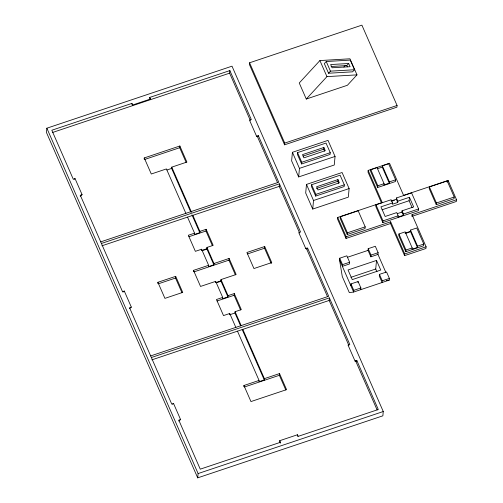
<?xml version="1.0" encoding="UTF-8"?>
<svg xmlns="http://www.w3.org/2000/svg" width="503" height="503" viewBox="0 0 503 503"><rect width="100%" height="100%" fill="white"/><g stroke="black" fill="none" stroke-linecap="round" stroke-linejoin="round"><path stroke-width="0.75" d="M46.854 128.208L46.458 132.496L197.71 477.85L382.865 415.818L383.261 411.529L232.002 66.176L46.854 128.208L198.113 473.562L197.71 477.85M82.096 194.686L80.317 195.283L80.235 196.145L82.096 194.686L75.06 178.628L73.281 179.219L51.822 130.233L131.937 103.392L132.635 104.995L150.441 99.028L149.737 97.425L229.852 70.583L251.305 119.576L249.526 120.173L256.561 136.231L258.265 136.495L258.341 135.64L256.561 136.231M131.937 103.392L131.855 104.247L132.635 104.995M149.737 97.425L149.655 98.28L150.441 99.028M144.147 159.08L144.254 157.936L179.86 146.002L186.896 162.067L171.762 167.141L171.642 168.423L190.712 211.97M157.785 283.447L157.892 282.302L175.698 276.342L182.727 292.4L164.927 298.367L157.892 282.302M186.123 162.387L179.697 147.719L179.86 146.002M181.96 292.721L175.534 278.052L175.698 276.342M187.525 217.114L194.56 233.178L194.441 234.467L199.779 232.675L199.898 231.393L192.863 215.328M193.391 271.519L193.498 270.375L208.632 265.307L201.596 249.243L195.365 251.33L188.329 235.266L194.56 233.178M201.477 250.525L201.596 249.243M212.398 245.684L205.972 231.015L206.129 229.305L199.898 231.393M208.632 265.307L208.512 266.59L213.85 264.804L206.815 248.74L206.934 247.451L213.165 245.363L206.129 229.305M250.299 120.387L229.613 73.155L229.852 70.583M213.85 264.804L213.97 263.515L206.934 247.451M215.548 282.655L215.668 281.366L200.534 286.44L193.498 270.375M215.668 281.366L222.703 297.43L222.584 298.719L227.922 296.927L220.886 280.863L221.006 279.58L236.14 274.506L229.104 258.448L213.97 263.515M235.366 274.827L228.947 260.158L229.104 258.448M249.57 62.787L249.413 64.497L284.585 144.814L396.911 107.177L397.068 105.467L361.896 25.15L249.57 62.787L284.742 143.097L284.585 144.814M227.922 296.927L228.041 295.645L221.006 279.58M229.62 314.777L229.739 313.495L223.508 315.582L216.472 299.518L222.703 297.43M240.535 309.936L234.115 295.267L234.272 293.557L228.041 295.645M240.635 325.944L234.958 312.992L235.077 311.703L241.308 309.615L234.272 293.557M243.817 386.65L243.924 385.505L259.058 380.438L237.473 331.163M271.28 263.597L264.553 248.231L264.71 246.514L246.904 252.481L253.94 268.545L271.746 262.579L264.71 246.514M259.058 380.438L258.938 381.72L264.276 379.935L264.396 378.646L242.817 329.377M299.599 232.952L279.209 186.399L279.448 183.828L101.417 243.471M292.419 152.302L291.621 160.878L298.656 176.937L334.262 165.009L335.055 156.439L328.019 140.375L292.419 152.302L299.448 168.367L298.656 176.937M297.543 152.61L297.386 154.327L301.605 163.959L330.087 154.421L330.251 152.705L326.026 143.066L297.543 152.61L301.762 162.249L301.605 163.959M285.792 389.957L279.366 375.288L279.53 373.578L264.396 378.646M306.484 184.431L305.692 193.001L312.728 209.066L348.334 197.138L349.126 188.562L342.09 172.504L306.484 184.431L313.52 200.496L312.728 209.066M311.615 184.733L311.451 186.45L315.677 196.088L344.159 186.544L344.316 184.827L340.097 175.195L311.615 184.733L315.834 194.372L315.677 196.088M305.811 248.677L307.591 248.08L307.509 248.935L305.811 248.677L298.776 232.612L300.555 232.015L279.448 183.828M324.561 151.114L323.712 149.184L323.875 147.473L302.51 154.628L303.919 157.841L325.284 150.686L323.875 147.473M338.632 183.237L337.783 181.313L337.947 179.596L316.582 186.758L317.99 189.971L339.349 182.809L337.947 179.596M348.906 345.53L329.163 300.448L329.396 297.877L151.372 357.52M411.875 216.372L456.384 201.458L456.542 199.741L448.104 180.47L403.595 195.378L389.523 163.255L368.158 170.41L382.23 202.539L337.72 217.447L337.563 219.163L346.007 238.441L390.517 223.527L390.674 221.81L346.165 236.724L346.007 238.441M340.368 216.743L340.21 218.459L347.24 234.524L365.046 228.557L365.203 226.84L358.167 210.782L340.368 216.743L347.403 232.807L347.24 234.524M379.451 274.368L382.267 280.793L382.104 282.51L379.293 276.084L379.451 274.368L386.574 271.985L389.385 278.411L389.228 280.121L353.622 292.054L349.308 292.595L342.273 276.531L339.55 259.925L339.714 258.209L346.831 255.826L349.648 262.252L349.484 263.968L342.367 266.351L342.524 264.635L339.714 258.209M350.811 285.629L350.968 283.912L358.086 281.529L360.903 287.955L360.745 289.665M350.968 283.912L353.779 290.338L353.622 292.054L339.55 259.925M368.158 170.41L368.001 172.127L381.444 202.822M357.985 282.667L358.086 281.529M370.805 169.706L370.642 171.422L377.678 187.487L395.484 181.52L395.641 179.804L388.605 163.739L382.374 165.827L382.255 167.115L389.291 183.18L383.952 184.966L384.072 183.683L377.036 167.618L370.805 169.706L377.841 185.77L377.678 187.487M355.055 361.116L356.834 360.519L356.759 361.374L355.055 361.116L348.019 345.052L349.799 344.454L329.396 297.877M377.973 254.424L370.849 256.807L368.039 250.381L368.196 248.671L375.32 246.281L378.13 252.707L377.973 254.424L385.788 272.268M370.849 256.807L371.007 255.096L368.196 248.671M375.974 204.815L375.816 206.532L382.846 222.59L418.452 210.663L418.615 208.946L411.58 192.888L396.446 197.956L396.326 199.238L397.735 202.451L392.39 204.243L392.51 202.961L391.108 199.748L375.974 204.815L383.009 220.88L382.846 222.59M376.936 271.758L375.728 269.004L376.521 260.435L348.038 269.979L352.257 279.618L380.746 270.073L376.521 260.435M389.291 183.18L389.41 181.891L382.374 165.827M397.735 202.451L397.854 201.169L396.446 197.956M392.51 202.961L380.941 206.834L385.16 216.472L396.735 212.593L398.137 215.806L398.024 217.095L403.362 215.303L403.481 214.02L402.073 210.807L413.648 206.928L409.423 197.289L397.854 201.169M398.942 233.958L398.785 235.674L405.82 251.733L423.62 245.772L423.784 244.056L416.748 227.991L410.517 230.078L410.398 231.367L417.433 247.432L412.089 249.218L412.209 247.935L405.173 231.87L398.942 233.958L405.978 250.022L405.82 251.733M403.362 215.303L401.954 212.09L402.073 210.807M412.12 207.601L409.109 200.722L409.423 197.289M456.542 199.741L412.039 214.655L426.11 246.778L425.947 248.495L404.582 255.65L404.745 253.94L390.674 221.81M411.932 215.8L412.039 214.655M417.433 247.432L417.553 246.143L410.517 230.078M429.38 186.921L429.222 188.638L436.258 204.696L454.058 198.735L454.222 197.019L447.186 180.954L429.38 186.921L436.415 202.986L436.258 204.696M447.079 182.099L447.186 180.954M447.997 181.608L448.104 180.47M319.908 60.561L299.247 82.982L306.283 99.041L347.397 85.271L356.985 74.865L349.95 58.801L319.908 60.561L326.944 76.619L306.283 99.041M326.24 61.517L324.322 63.598L328.541 73.231L352.572 71.828L354.489 69.747L350.27 60.108L326.24 61.517L330.458 71.149L328.541 73.231M343.876 67.044L345.41 65.377M331.081 66.497L346.756 65.579L348.673 63.497L350.082 66.71L332.055 67.767L330.647 64.554L348.673 63.497M74.13 179.351L75.06 178.628M122.908 292.155L124.304 291.067L131.34 307.132L129.478 308.584M172.623 404.236L173.554 403.507L180.59 419.571L178.728 421.024M52.325 132.553L229.613 73.155M144.833 159.401L179.697 147.719M166.971 169.989L171.642 168.423M284.742 143.097L397.068 105.467M303.089 156.1L323.712 149.184M301.762 162.249L330.251 152.705M299.448 168.367L335.055 156.439M100.713 241.868L278.744 182.218L258.341 135.64M101.927 245.797L279.209 186.399M316.425 188.468L337.783 181.313M377.583 168.681L382.255 167.115M188.914 236.731L205.972 231.015M315.834 194.372L344.316 184.827M313.52 200.496L349.126 188.562M377.841 185.77L384.072 183.683M389.41 181.891L395.641 179.804M202.143 250.305L206.815 248.74M203.363 250.312L207.073 249.067M390.988 201.03L396.326 199.238M392.133 201.062L394.358 200.313M124.304 291.067L122.525 291.665L80.317 195.283M158.476 283.774L175.534 278.052M194.083 271.84L228.947 260.158M247.489 253.946L264.553 248.231M382.085 209.776L409.109 200.722M397.282 213.656L401.954 212.09M347.403 232.807L365.203 226.84M383.009 220.88L398.137 215.806M403.481 214.02L418.615 208.946M436.415 202.986L454.222 197.019M131.34 307.132L129.56 307.723L171.768 404.104L173.554 403.507M216.215 282.428L220.886 280.863M217.434 282.435L221.144 281.196M405.053 233.159L410.398 231.367M406.204 233.185L409.914 231.946M217.051 300.983L234.115 295.267M347.41 257.291L368.039 250.381M342.524 264.635L349.648 262.252M371.007 255.096L378.13 252.707M405.978 250.022L412.209 247.935M417.553 246.143L423.784 244.056M404.745 253.94L426.11 246.778M230.286 314.557L234.958 312.992M350.893 277.323L375.728 269.004M150.667 355.917L328.698 296.267L307.591 248.08M353.779 290.338L360.903 287.955M382.267 280.793L389.385 278.411M151.875 359.846L329.163 300.448M244.502 386.97L279.366 375.288M180.59 419.571L178.804 420.168L200.263 469.161L280.378 442.319L279.674 440.71L297.474 434.749L298.178 436.353L378.294 409.511L356.834 360.519M198.113 473.562L383.261 411.529M386.354 280.485L389.228 280.121M330.458 71.149L354.489 69.747M326.944 76.619L356.985 74.865M346.756 65.579L347.315 66.861M390.517 223.527L404.582 255.65M337.72 217.447L346.165 236.724M257.196 136.131L277.568 182.646M306.189 247.992L327.516 296.688M355.489 360.557L377.112 409.939M279.53 373.578L286.565 389.636L250.959 401.57L243.924 385.505M171.762 167.141L191.536 212.285M235.077 311.703L241.195 325.674M191.964 214.825L199.779 232.675M242.207 329.547L264.276 379.935M185.877 213.36L166.418 168.926L151.29 174L144.254 157.936M229.739 313.495L235.857 327.459M297.474 434.749L297.946 436.591M279.674 440.71L280.297 443.174"/></g></svg>
